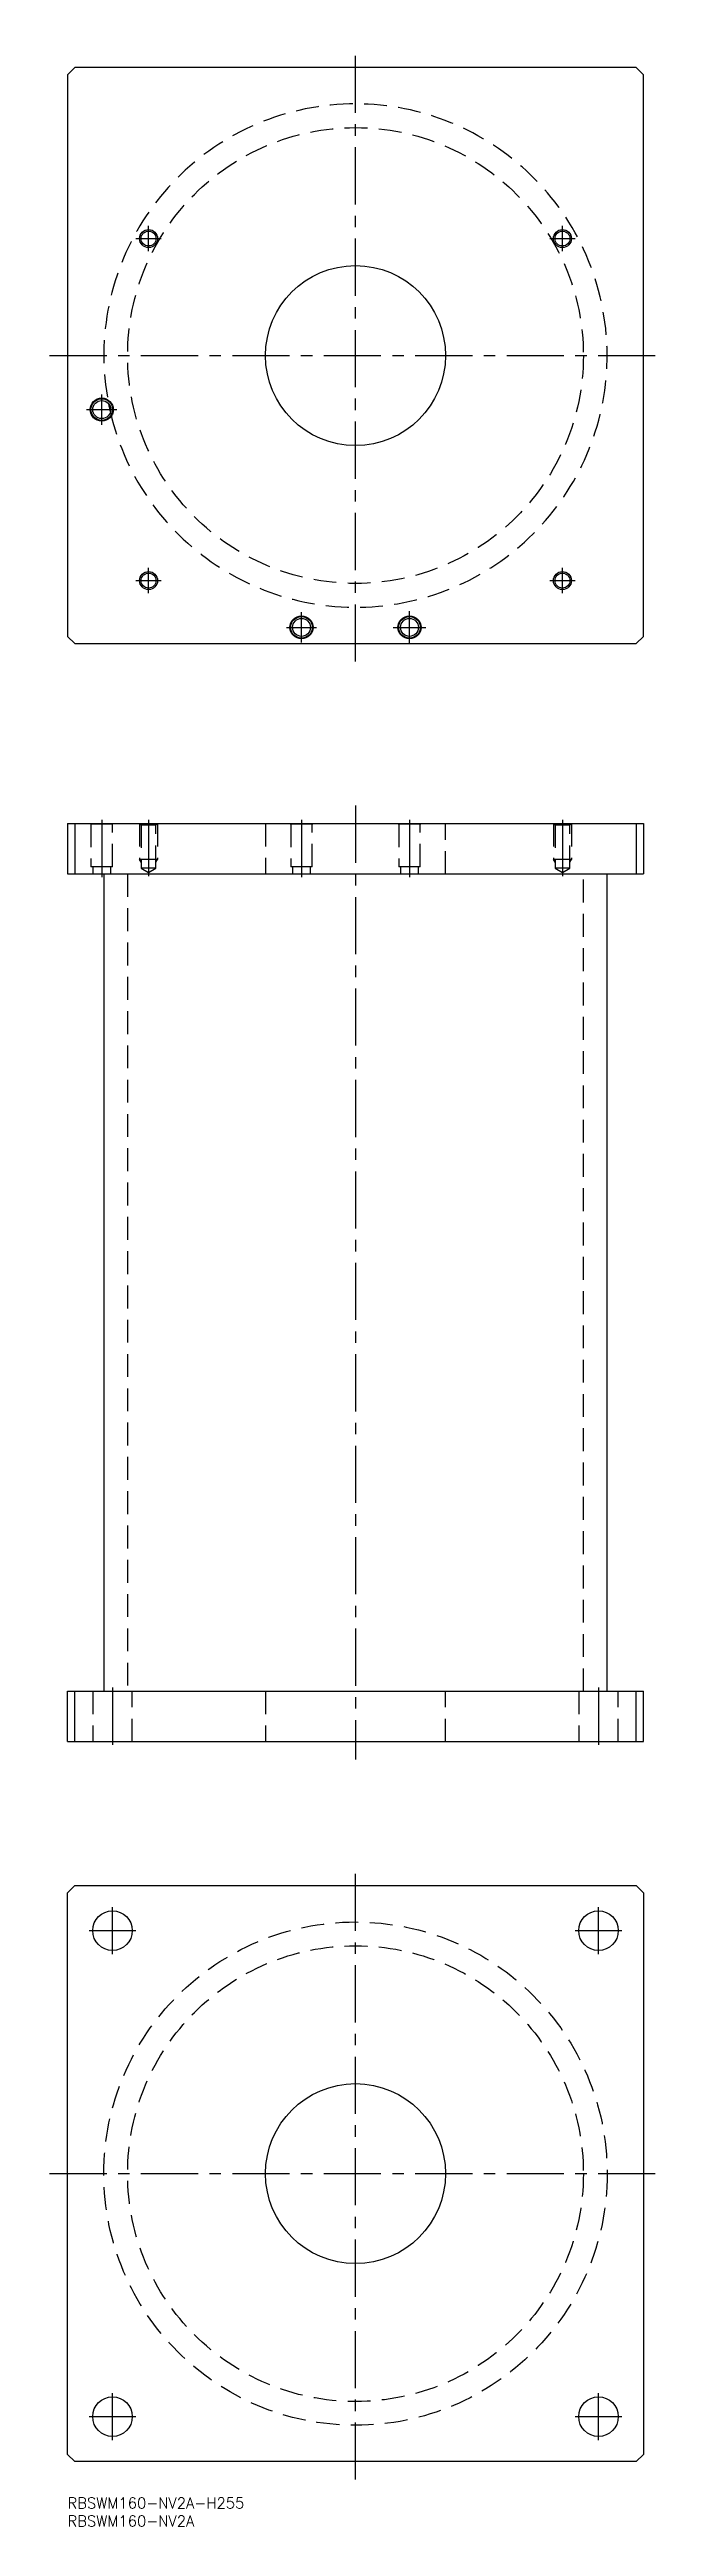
# Model space of a CAD drawing. Extents: x -5 to 165, y -8 to 680.
import ezdxf

# ---------------------------------------------------------------- set-up
doc = ezdxf.new("R2010")
doc.units = 0
doc.header["$LTSCALE"] = 0.5
doc.linetypes.add('CENTER', pattern=[50.8, 31.75, -6.35, 6.35, -6.35])
doc.linetypes.add('DASHED', pattern=[19.05, 12.7, -6.35])
for name, color, linetype in [('MSM_CENTER', 1, 'CENTER'), ('MSM_CONTINUOUS', 7, 'CONTINUOUS'), ('MSM_DASHED', 4, 'DASHED'), ('MSM_NARROW', 5, 'CONTINUOUS'), ('MSM_PART_NUMBER', 7, 'CONTINUOUS')]:
    doc.layers.add(name, color=color, linetype=linetype)
doc.styles.get("Standard").update_dxf_attribs({"font": 'txt.shx', "height": 3, "bigfont": 'bigfont.shx'})

msp = doc.modelspace()

# ---------------------------------------------------------------- linework, layer by layer
at = {"layer": 'MSM_CENTER'}
for p, q in [((80, 510), (80, 680)), ((19, 627.5), (26, 627.5)), ((22.5, 624), (22.5, 631)), ((134, 627.5), (141, 627.5)), ((137.5, 624), (137.5, 631)), ((-5, 595), (165, 595)), ((5.3, 580), (13.7, 580)), ((9.5, 575.8), (9.5, 584.2)), ((19, 532.5), (26, 532.5)), ((22.5, 529), (22.5, 536)), ((134, 532.5), (141, 532.5)), ((137.5, 529), (137.5, 536)), ((65, 515.3), (65, 523.7)), ((95, 515), (95, 524)), ((60.8, 519.5), (69.2, 519.5)), ((90.5, 519.5), (99.5, 519.5)), ((80, 470), (80, 205)), ((9.5, 466), (9.5, 450)), ((22.5, 466), (22.5, 450.407)), ((65, 466), (65, 450)), ((95, 466), (95, 450)), ((137.5, 466), (137.5, 450.407)), ((12.5, 225), (12.5, 209)), ((147.5, 225), (147.5, 209)), ((80, 5), (80, 175)), ((12.5, 151), (12.5, 164)), ((147.5, 151), (147.5, 164)), ((6, 157.5), (19, 157.5)), ((141, 157.5), (154, 157.5)), ((-5, 90), (165, 90)), ((12.5, 16), (12.5, 29)), ((147.5, 16), (147.5, 29)), ((6, 22.5), (19, 22.5)), ((141, 22.5), (154, 22.5))]:
    msp.add_line(p, q, dxfattribs=at)
at = {"layer": 'MSM_CONTINUOUS'}
for p, q in [((2, 675), (0, 673)), ((158, 675), (2, 675)), ((160, 673), (158, 675)), ((0, 673), (0, 517)), ((160, 517), (160, 673)), ((0, 517), (2, 515)), ((158, 515), (160, 517)), ((2, 515), (158, 515)), ((0, 465), (160, 465)), ((0, 465), (0, 451)), ((2, 465), (2, 451)), ((158, 465), (158, 451)), ((160, 465), (160, 451)), ((0, 451), (160, 451)), ((10.1, 451), (10.1, 224)), ((149.9, 224), (149.9, 451)), ((0, 210), (0, 224)), ((0, 224), (160, 224)), ((2, 210), (2, 224)), ((158, 210), (158, 224)), ((160, 210), (160, 224)), ((0, 210), (160, 210)), ((0, 168), (2, 170)), ((0, 12), (0, 168)), ((2, 170), (158, 170)), ((158, 170), (160, 168)), ((160, 168), (160, 12)), ((2, 10), (0, 12)), ((158, 10), (2, 10)), ((160, 12), (158, 10))]:
    msp.add_line(p, q, dxfattribs=at)
for centre, radius in [((22.5, 627.5), 2.067), ((137.5, 627.5), 2.067), ((80, 595), 25), ((9.5, 580), 3.2), ((9.5, 580), 3), ((9.5, 580), 2.5), ((22.5, 532.5), 2.067), ((137.5, 532.5), 2.067), ((65, 519.5), 3.2), ((65, 519.5), 3), ((65, 519.5), 2.5), ((95, 519.5), 3.2), ((95, 519.5), 3), ((95, 519.5), 2.5), ((12.5, 157.5), 5.5), ((147.5, 157.5), 5.5), ((80, 90), 25), ((12.5, 22.5), 5.5), ((147.5, 22.5), 5.5)]:
    msp.add_circle(centre, radius, dxfattribs=at)
msp.add_arc((80, 595), 69.9, 191.020888, 193.002068, dxfattribs=at)
at = {"layer": 'MSM_DASHED'}
for p, q in [((6.3, 465), (6.5, 464.8)), ((6.5, 464.8), (6.5, 453)), ((12.5, 464.8), (6.5, 464.8)), ((12.5, 464.8), (12.7, 465)), ((12.5, 453), (12.5, 464.8)), ((20, 465), (20.433, 464.567)), ((20, 465), (20, 455)), ((20.433, 464.567), (20.433, 452.6)), ((24.567, 464.567), (20.433, 464.567)), ((24.567, 464.567), (25, 465)), ((24.567, 452.6), (24.567, 464.567)), ((25, 465), (25, 455)), ((55, 465), (55, 451)), ((61.8, 465), (62, 464.8)), ((62, 464.8), (62, 453)), ((68, 464.8), (62, 464.8)), ((68, 464.8), (68.2, 465)), ((68, 453), (68, 464.8)), ((91.8, 465), (92, 464.8)), ((92, 464.8), (92, 453)), ((98, 464.8), (92, 464.8)), ((98, 464.8), (98.2, 465)), ((98, 453), (98, 464.8)), ((105, 451), (105, 465)), ((135, 465), (135.433, 464.567)), ((135, 465), (135, 455)), ((135.433, 464.567), (135.433, 452.6)), ((139.567, 464.567), (135.433, 464.567)), ((139.567, 464.567), (140, 465)), ((139.567, 452.6), (139.567, 464.567)), ((140, 465), (140, 455)), ((25, 455), (20, 455)), ((20.433, 454.25), (20, 455)), ((24.567, 454.25), (25, 455)), ((140, 455), (135, 455)), ((135.433, 454.25), (135, 455)), ((139.567, 454.25), (140, 455)), ((12.5, 453), (6.5, 453)), ((7, 453), (7, 451)), ((12, 451), (12, 453)), ((16.7, 451), (16.7, 224)), ((20.433, 452.6), (22.5, 451.407)), ((24.567, 452.6), (20.433, 452.6)), ((22.5, 451.407), (24.567, 452.6)), ((68, 453), (62, 453)), ((62.5, 453), (62.5, 451)), ((67.5, 451), (67.5, 453)), ((98, 453), (92, 453)), ((92.5, 453), (92.5, 451)), ((97.5, 451), (97.5, 453)), ((135.433, 452.6), (137.5, 451.407)), ((139.567, 452.6), (135.433, 452.6)), ((137.5, 451.407), (139.567, 452.6)), ((143.3, 224), (143.3, 451)), ((7, 224), (7, 210)), ((18, 210), (18, 224)), ((55, 224), (55, 210)), ((105, 210), (105, 224)), ((142, 224), (142, 210)), ((153, 210), (153, 224))]:
    msp.add_line(p, q, dxfattribs=at)
for centre, radius in [((80, 595), 63.3), ((80, 90), 69.9), ((80, 90), 63.3)]:
    msp.add_circle(centre, radius, dxfattribs=at)
msp.add_arc((80, 595), 69.9, 193.002068, 191.020888, dxfattribs=at)
at = {"layer": 'MSM_NARROW'}
for centre in [(22.5, 627.5), (137.5, 627.5), (22.5, 532.5), (137.5, 532.5)]:
    msp.add_circle(centre, 2.5, dxfattribs=at)

# ---------------------------------------------------------------- texts
at = {"layer": 'MSM_PART_NUMBER'}
for s, p in [('RBSWM160-NV2A-H255', (0, -3)), ('RBSWM160-NV2A', (0, -8))]:
    msp.add_text(s, height=3, dxfattribs=at).set_placement(p)

doc.saveas('drawing.dxf')
